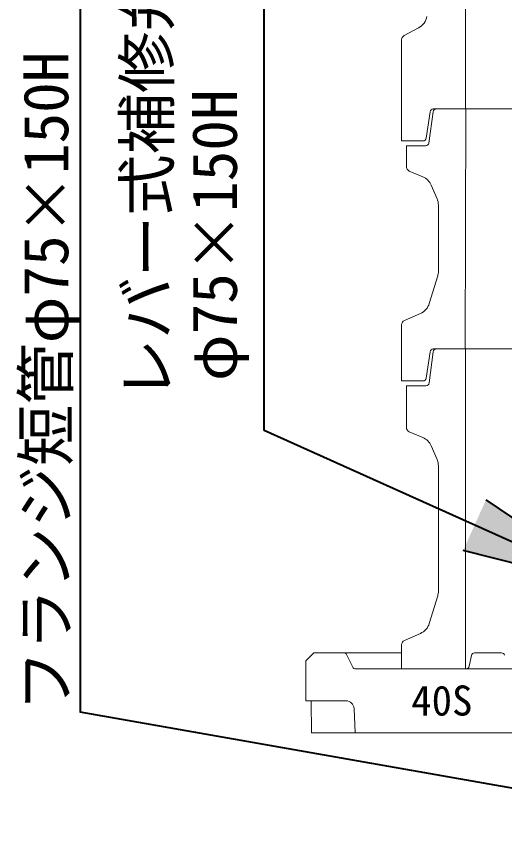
# Model space of a CAD drawing. Units: millimetres at full size, sheet at 1:20; details may follow other scales. Extents: x -5778 to 5792, y -3160 to 3160.
# Drawn here: x -2686 to -2380, y 114 to 627 of the extents above; entities that cross this region are included whole.
import ezdxf
from ezdxf.enums import TextEntityAlignment as Align

# ---------------------------------------------------------------- set-up
doc = ezdxf.new("R2010")
doc.units = ezdxf.units.MM
doc.header["$LTSCALE"] = 20
doc.layers.add('0-9_躯体', color=7, linetype='Continuous', lineweight=9)
doc.layers.add('0-E_寸法', color=1, linetype='Continuous', lineweight=40)
doc.layers.add('0-F_注釈', color=1, linetype='Continuous')
doc.styles.add('ＭＳ ゴシック', font='')
doc.styles.get('ＭＳ ゴシック').set_extended_font_data('MS Gothic')

msp = doc.modelspace()

# ---------------------------------------------------------------- linework, layer by layer
at = {"layer": '0-9_躯体'}
for p, q in [((-2404.82, 769.16), (-2404.82, 569.15)), ((-2434.17, 619.84), (-2443.23, 615)), ((-2444.82, 612.36), (-2444.82, 569.15)), ((-2444.82, 569.15), (-2444.82, 549.15)), ((-2427.06, 567.43), (-2429.39, 550.88)), ((-2425.06, 567.43), (-2427.81, 547.88)), ((-2425.08, 569.15), (-2154.82, 569.15)), ((-2404.57, 569.15), (-2405.07, 419.16)), ((-2444.82, 549.15), (-2431.37, 549.15)), ((-2441.82, 546.15), (-2441.82, 533.13)), ((-2441.82, 546.15), (-2429.79, 546.15)), ((-2440, 530.38), (-2431.49, 526.74)), ((-2426.24, 521.48), (-2422.63, 513.04)), ((-2421.82, 509.11), (-2421.82, 467.64)), ((-2422.25, 464.74), (-2427.48, 447.56)), ((-2443.02, 436.94), (-2433.04, 441.31)), ((-2444.82, 434.19), (-2444.82, 399.16)), ((-2427.06, 417.43), (-2429.39, 400.88)), ((-2427.6, 397.9), (-2425.05, 417.42)), ((-2425.08, 419.16), (-2154.82, 419.16)), ((-2404.82, 419.16), (-2404.82, 219.15)), ((-2444.82, 399.16), (-2431.37, 399.16)), ((-2441.82, 396.15), (-2429.58, 396.15)), ((-2441.82, 396.15), (-2441.82, 370.13)), ((-2440, 367.38), (-2431.49, 363.74)), ((-2426.24, 358.48), (-2422.63, 350.05)), ((-2421.82, 346.11), (-2421.82, 267.64)), ((-2427.48, 247.56), (-2422.25, 264.73)), ((-2443.02, 236.95), (-2433.04, 241.31)), ((-2444.82, 234.2), (-2444.82, 219.15)), ((-2504.82, 224.16), (-2499.82, 229.16)), ((-2499.82, 229.16), (-2479.82, 229.16)), ((-2479.82, 229.16), (-2444.82, 229.16)), ((-2475.38, 220.27), (-2479.26, 228.05)), ((-2402.5, 220.77), (-2401.14, 227.55)), ((-2399.18, 229.16), (-2382.31, 229.16)), ((-2504.82, 224.16), (-2504.82, 199.15)), ((-2473.59, 219.15), (-2404.46, 219.15)), ((-2444.82, 219.15), (-2154.82, 219.15)), ((-2504.82, 199.15), (-2479.58, 199.15)), ((-2501.38, 199.15), (-2501.23, 179.16)), ((-2474.58, 194.41), (-2473.82, 179.16)), ((-2501.23, 179.16), (-2154.82, 179.16))]:
    msp.add_line(p, q, dxfattribs=at)
for centre, radius, start, end in [((-2438.88, 628.66), 10, 298.072, 350.538), ((-2441.82, 612.36), 3, 118.073, 180), ((-2425.08, 567.15), 2, 90, 172.001), ((-2423.08, 567.15), 2, 90, 172.001), ((-2431.37, 551.15), 2, 270, 352.001), ((-2429.79, 548.15), 2, 270, 352.001), ((-2438.82, 533.13), 3, 180, 246.801), ((-2435.43, 517.54), 10, 23.199, 66.801), ((-2431.82, 509.11), 10, 0, 23.199), ((-2431.82, 467.64), 10, 343.072, 0), ((-2437.05, 450.48), 10, 293.629, 343.072), ((-2441.82, 434.19), 3, 113.629, 180), ((-2425.08, 417.15), 2, 90, 172.001), ((-2423.07, 417.15), 2, 90, 172.569), ((-2431.37, 401.15), 2, 270, 352.001), ((-2429.58, 398.15), 2, 270, 352.569), ((-2438.82, 370.13), 3, 180, 246.801), ((-2435.43, 354.54), 10, 23.199, 66.801), ((-2431.82, 346.11), 10, 0, 23.199), ((-2431.82, 267.64), 10, 343.072, 0), ((-2437.05, 250.47), 10, 293.629, 343.072), ((-2441.82, 234.2), 3, 113.629, 180), ((-2481.06, 227.15), 2, 26.565, 90), ((-2399.18, 227.15), 2, 90, 168.691), ((-2382.31, 227.15), 2, 16.7, 90), ((-2404.46, 221.15), 2, 270, 348.691), ((-2473.59, 221.15), 2, 206.565, 270), ((-2479.58, 194.16), 5, 2.862, 90)]:
    msp.add_arc(centre, radius, start, end, dxfattribs=at)
at = {"layer": '0-E_寸法'}
for p, q in [((-2530.85, 368.25), (-2530.85, 848.19)), ((-2646, 736.86), (-2646, 192.13)), ((-2309.32, 268.66), (-2530.85, 368.25)), ((-2309.32, 268.66), (-2392.02, 324.88)), ((-2309.32, 268.66), (-2406.26, 293.2)), ((-2201.32, 113.66), (-2646, 192.13))]:
    msp.add_line(p, q, dxfattribs=at)
msp.add_solid([(-2406.26, 293.2), (-2392.02, 324.88), (-2309.32, 268.66)], dxfattribs=at)

# ---------------------------------------------------------------- texts
at = {"layer": '0-E_寸法', "style": 'ＭＳ ゴシック'}
for s, p in [('レバー式補修弁（ボール）', (-2581.73, 387.16)), ('フランジ短管φ75×150H', (-2644.95, 192.36)), ('φ75×150H', (-2539.43, 399.09))]:
    msp.add_text(s, height=28.15, rotation=90, dxfattribs=at).set_placement(p, align=Align.BOTTOM_LEFT)
at = {"layer": '0-F_注釈', "style": 'ＭＳ ゴシック'}
msp.add_text('40S', height=18.77, dxfattribs=at).set_placement((-2438.81, 184.32), align=Align.BOTTOM_LEFT)

doc.saveas('drawing.dxf')
